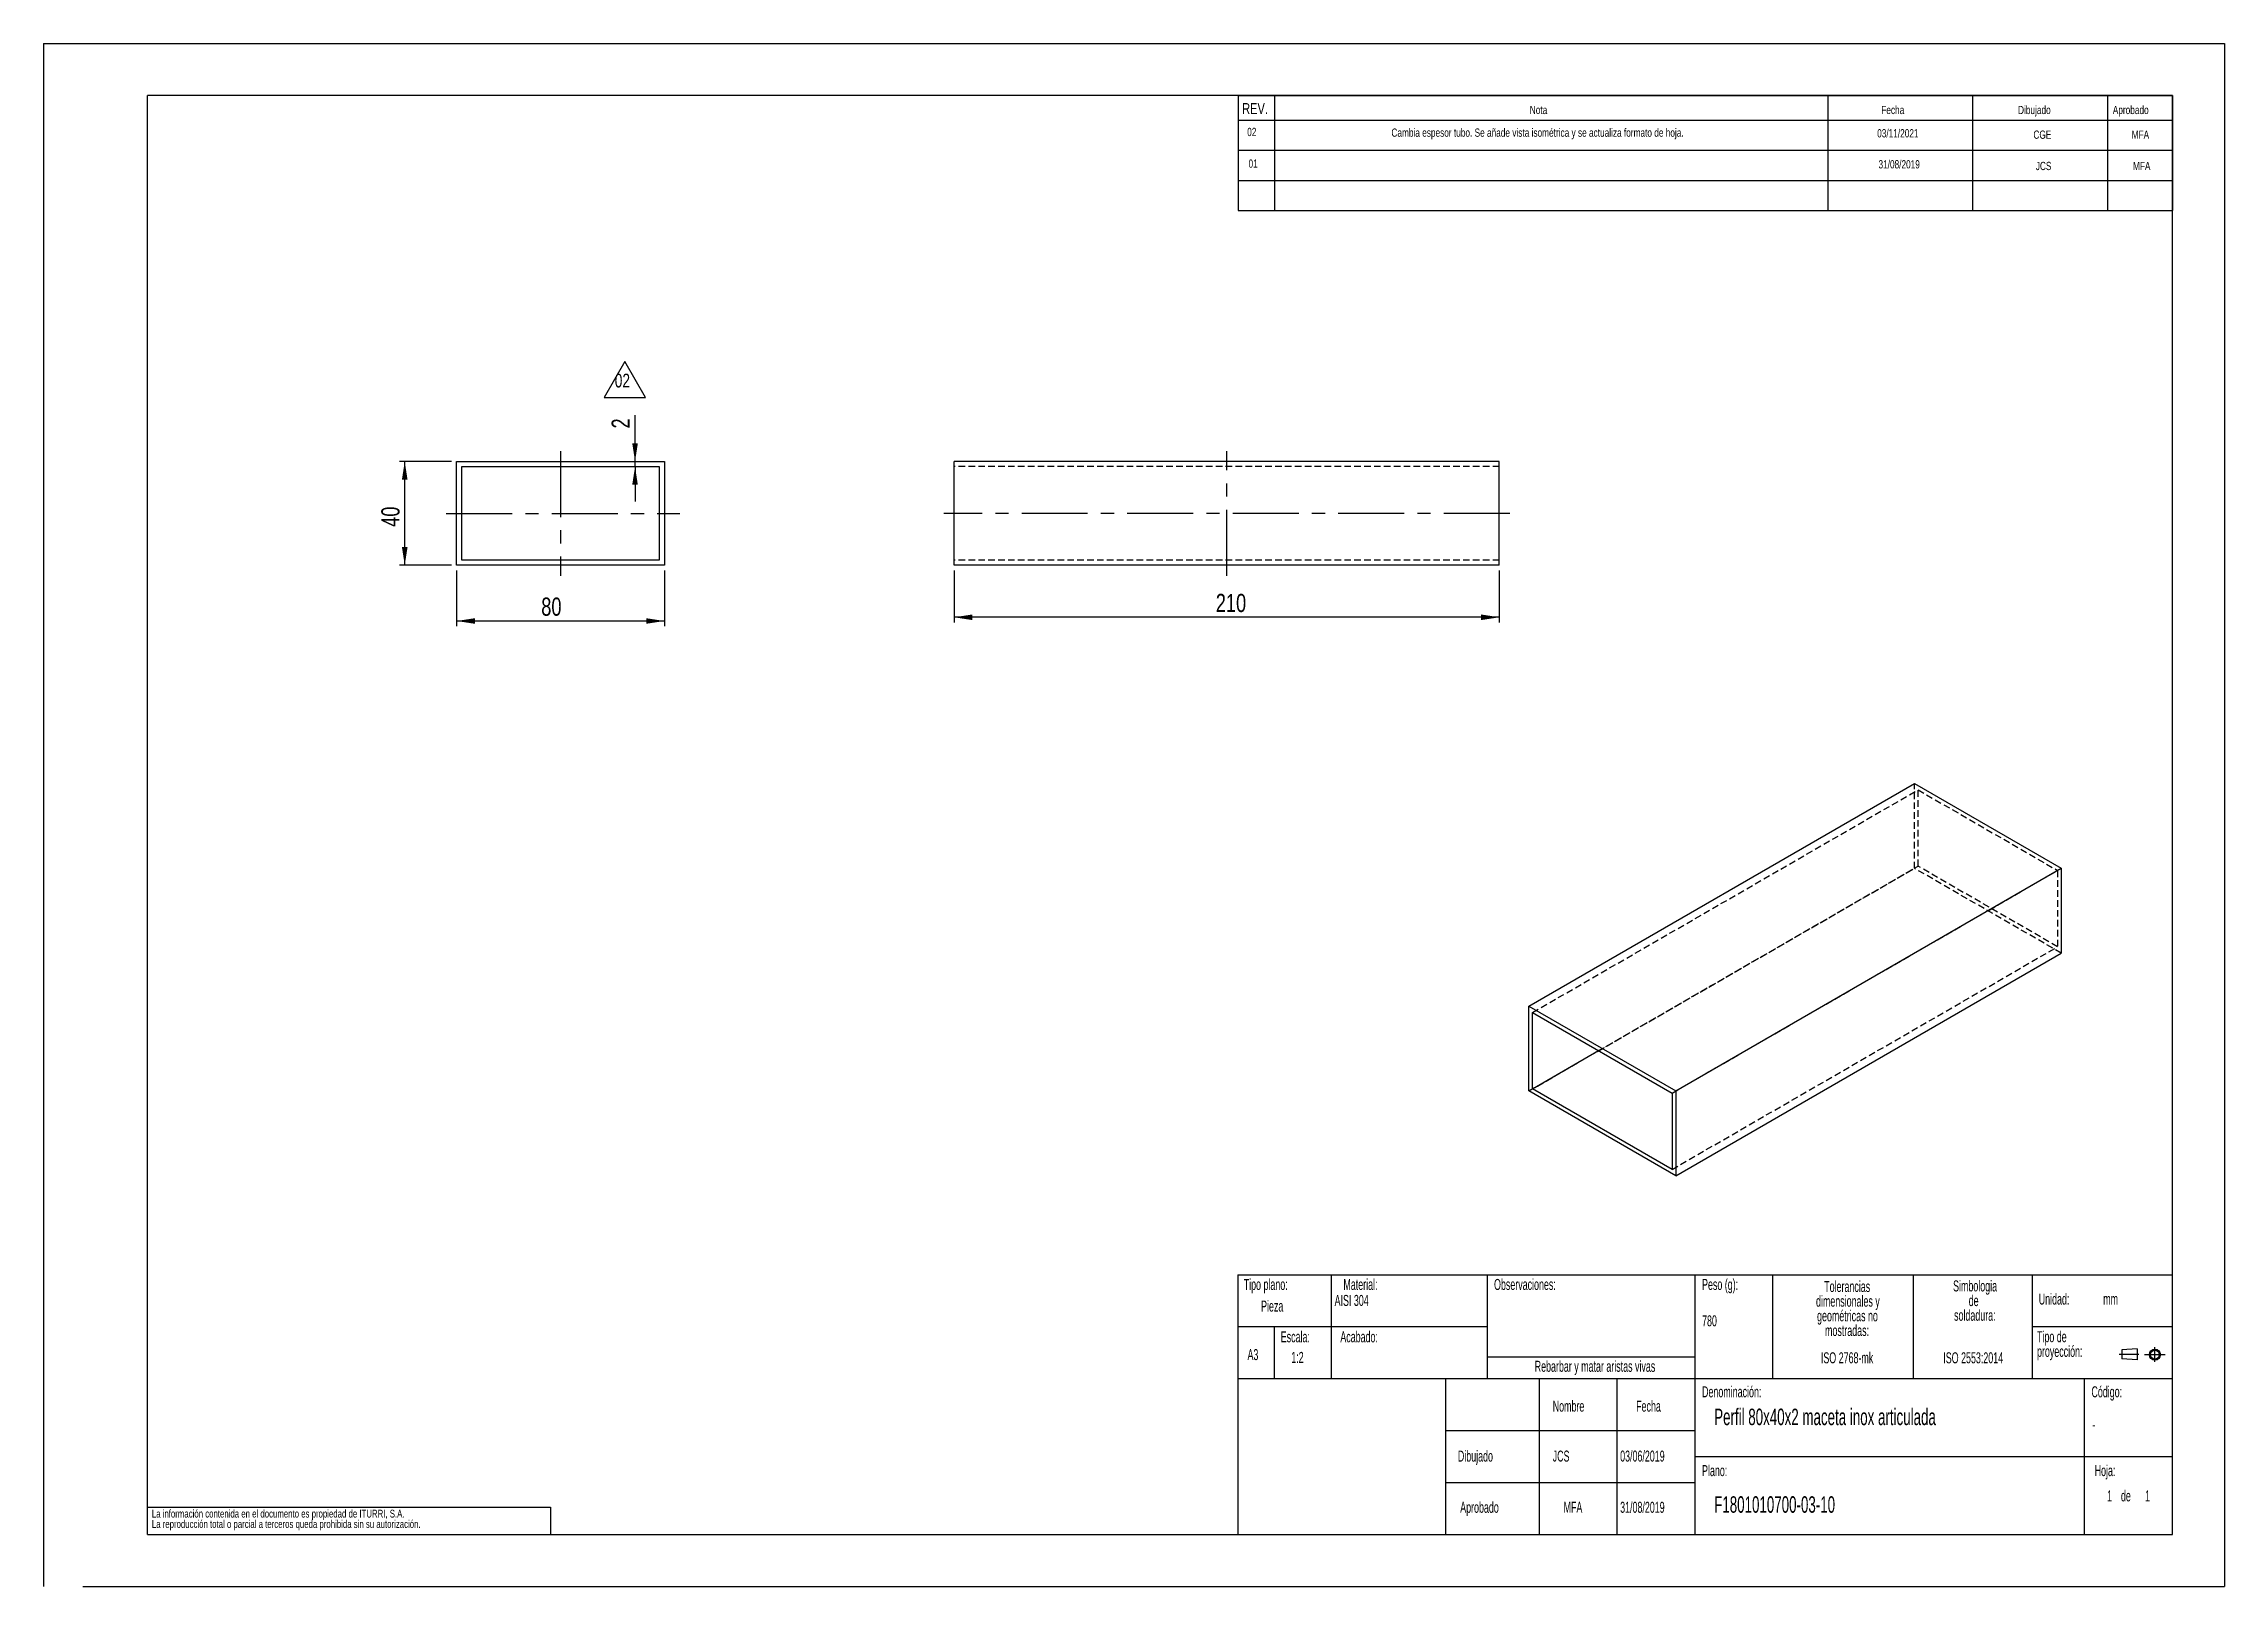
# Model space of a CAD drawing. Extents: x 0 to 5652, y 0 to 1625.
# Drawn here: x 0 to 840, y 0 to 594 of the extents above.
import ezdxf

# ---------------------------------------------------------------- set-up
doc = ezdxf.new("R2010")
doc.units = 0
doc.header["$LTSCALE"] = 2
doc.linetypes.add('CENTERX2', pattern=[20.32, 12.7, -2.54, 2.54, -2.54])
doc.linetypes.add('HIDDEN', pattern=[1.905, 1.27, -0.635])
doc.layers.get('0').update_dxf_attribs({"linetype": 'CONTINUOUS'})
doc.layers.add('FORMATO', color=7, linetype='CONTINUOUS')
doc.layers.add('SLD-0', color=179, linetype='CONTINUOUS')
doc.styles.add('SLDTEXTSTYLE0', font='TXT', dxfattribs={"width": 0.75})
doc.styles.add('SLDTEXTSTYLE1', font='TXT', dxfattribs={"width": 0.605})
doc.dimstyles.new('SLDDIMSTYLE0', dxfattribs={"dimtxt": 7, "dimasz": 7, "dimexe": 0, "dimexo": 0.0625, "dimgap": 1.75, "dimtad": 1, "dimdec": 1, "dimrnd": 1e-09, "dimzin": 12, "dimtxsty": 'SLDTEXTSTYLE0', "dimsah": 1, "dimcen": 0.09, "dimazin": 3, "dimtfac": 1, "dimtdec": 1, "dimtofl": 0, "dimtmove": 0, "dimatfit": 3, "dimtolj": 1, "dimtzin": 12})
doc.dimstyles.new('SLDDIMSTYLE1', dxfattribs={"dimtxt": 7, "dimasz": 7, "dimexe": 0, "dimexo": 0.0625, "dimgap": 1.75, "dimtad": 1, "dimdec": 1, "dimrnd": 1e-09, "dimzin": 12, "dimtxsty": 'SLDTEXTSTYLE0', "dimsah": 1, "dimcen": 0.09, "dimazin": 3, "dimtfac": 1, "dimtdec": 1, "dimtmove": 0, "dimatfit": 3, "dimtolj": 1, "dimtzin": 12})

# ---------------------------------------------------------------- blocks, each defined once
blk = doc.blocks.new('BLOQUE3')
at = {"color": 7, "linetype": 'CENTERX2'}
for p, q in [((795.85, 260.11), (789.6, 260.11)), ((797.76, 260.04), (804.32, 260.04)), ((801.04, 257.69), (801.04, 262.39))]:
    blk.add_line(p, q, dxfattribs=at)
at = {"color": 7, "linetype": 'CONTINUOUS'}
for p, q in [((795.37, 261.89), (790.46, 261.54)), ((790.46, 261.54), (790.46, 258.68)), ((795.37, 261.89), (795.37, 258.33)), ((795.37, 258.33), (790.46, 258.68))]:
    blk.add_line(p, q, dxfattribs=at)
for radius in [1.78, 1.43]:
    blk.add_circle((801.04, 260.04), radius, dxfattribs=at)
blk = doc.blocks.new('SW_NOTE_0_1')
at = {"layer": 'SLD-0', "color": 0, "attachment_point": 2, "style": 'SLDTEXTSTYLE1'}
for s, insert, char_height in [('dimensionales y', (15.09, -0.19), 4.2333), ('Tolerancias', (14.82, 5.46), 4.2333), ('geométricas no', (14.93, -5.83), 4.2333), ('mostradas:', (14.76, -11.48), 4.233)]:
    blk.add_mtext(s, dxfattribs=dict(at, insert=insert, char_height=char_height))
blk = doc.blocks.new('SW_NOTE_0_2')
at = {"layer": 'SLD-0', "color": 0, "attachment_point": 1, "style": 'SLDTEXTSTYLE1'}
for s, insert, char_height in [('Tipo de', (0, 5.46), 4.233), ('proyección:', (0, -0.19), 4.2333)]:
    blk.add_mtext(s, dxfattribs=dict(at, insert=insert, char_height=char_height))
blk = doc.blocks.new('SW_NOTE_0_3')
at = {"layer": 'SLD-0', "color": 0, "char_height": 4.233, "attachment_point": 2, "style": 'SLDTEXTSTYLE1'}
for s, insert in [('Simbologia', (14.22, 5.46)), ('de', (13.68, -0.19)), ('soldadura:', (14.13, -5.83))]:
    blk.add_mtext(s, dxfattribs=dict(at, insert=insert))
blk = doc.blocks.new('SW_NOTE_0_4')
at = {"layer": 'SLD-0', "color": 0, "char_height": 3, "attachment_point": 1, "style": 'SLDTEXTSTYLE0'}
for s, insert in [('La información contenida en el documento es propiedad de ITURRI, S.A.', (0, 3.86)), ('La reproducción total o parcial a terceros queda prohibida sin su autorización.', (0, -0.14))]:
    blk.add_mtext(s, dxfattribs=dict(at, insert=insert))
blk = doc.blocks.new('SW_NOTE_0_5')
at = {"layer": 'SLD-0', "color": 0, "attachment_point": 2, "style": 'SLDTEXTSTYLE1'}
for s, insert, char_height in [('dimensionales y', (15.09, -0.19), 4.2333), ('Tolerancias', (14.82, 5.46), 4.2333), ('geométricas no', (14.93, -5.83), 4.2333), ('mostradas:', (14.76, -11.48), 4.233)]:
    blk.add_mtext(s, dxfattribs=dict(at, insert=insert, char_height=char_height))
blk = doc.blocks.new('SW_NOTE_0_6')
at = {"layer": 'SLD-0', "color": 0, "attachment_point": 1, "style": 'SLDTEXTSTYLE1'}
for s, insert, char_height in [('Tipo de', (0, 5.46), 4.233), ('proyección:', (0, -0.19), 4.2333)]:
    blk.add_mtext(s, dxfattribs=dict(at, insert=insert, char_height=char_height))
blk = doc.blocks.new('SW_NOTE_0_7')
at = {"layer": 'SLD-0', "color": 0, "char_height": 4.233, "attachment_point": 2, "style": 'SLDTEXTSTYLE1'}
for s, insert in [('Simbologia', (14.22, 5.46)), ('de', (13.68, -0.19)), ('soldadura:', (14.13, -5.83))]:
    blk.add_mtext(s, dxfattribs=dict(at, insert=insert))
blk = doc.blocks.new('SW_NOTE_0_8')
at = {"layer": 'SLD-0', "color": 0, "char_height": 3, "attachment_point": 1, "style": 'SLDTEXTSTYLE0'}
for s, insert in [('La información contenida en el documento es propiedad de ITURRI, S.A.', (0, 3.86)), ('La reproducción total o parcial a terceros queda prohibida sin su autorización.', (0, -0.14))]:
    blk.add_mtext(s, dxfattribs=dict(at, insert=insert))
blk = doc.blocks.new('SW_NOTE_0')
at = {"layer": 'FORMATO', "color": 0, "insert": (0, 34.1), "char_height": 26.46, "attachment_point": 1, "style": 'SLDTEXTSTYLE0'}
blk.add_mtext('02', dxfattribs=at)
blk = doc.blocks.new('SIMBOLO_REV2')
at = {"layer": 'FORMATO'}
for p, q in [((402.7, 3240.7), (362.7, 3171.4)), ((442.7, 3171.4), (402.7, 3240.7)), ((362.7, 3171.4), (442.7, 3171.4))]:
    blk.add_line(p, q, dxfattribs=at)
at = {"layer": 'FORMATO', "color": 7}
blk.add_blockref('SW_NOTE_0', (383.3, 3183.2), dxfattribs=at)
blk = doc.blocks.new('_D')
at = {"layer": 'FORMATO', "color": 7}
for p, q in [((159.1, 391.13), (159.1, 369.69)), ((239.1, 391.13), (239.1, 369.69)), ((239.1, 371.69), (159.1, 371.69))]:
    blk.add_line(p, q, dxfattribs=at)
for points in [[(159.1, 371.69), (166.1, 370.62), (166.1, 372.77)], [(239.1, 371.69), (232.1, 372.77), (232.1, 370.62)]]:
    blk.add_solid(points, dxfattribs=at)
at = {"layer": 'FORMATO', "color": 7, "insert": (191.68, 380.72), "char_height": 7, "attachment_point": 1, "style": 'SLDTEXTSTYLE0'}
blk.add_mtext('80', dxfattribs=at)
blk = doc.blocks.new('_D_1')
at = {"layer": 'FORMATO', "color": 7}
for p, q in [((157.1, 433.13), (137.1, 433.13)), ((139.1, 393.13), (139.1, 433.13)), ((157.1, 393.13), (137.1, 393.13))]:
    blk.add_line(p, q, dxfattribs=at)
for points in [[(139.1, 433.13), (138.02, 426.13), (140.18, 426.13)], [(139.1, 393.13), (140.18, 400.13), (138.02, 400.13)]]:
    blk.add_solid(points, dxfattribs=at)
at = {"layer": 'FORMATO', "color": 7, "insert": (130.08, 407.95), "char_height": 7, "attachment_point": 1, "rotation": 90, "style": 'SLDTEXTSTYLE0'}
blk.add_mtext('40', dxfattribs=at)
blk = doc.blocks.new('_D_2')
at = {"layer": 'FORMATO', "color": 7}
for p, q in [((227.81, 433.13), (227.81, 450.98)), ((227.81, 431.13), (227.81, 433.13)), ((227.81, 431.13), (227.81, 417.66))]:
    blk.add_line(p, q, dxfattribs=at)
for points in [[(227.81, 433.13), (228.89, 440.13), (226.73, 440.13)], [(227.81, 431.13), (226.73, 424.13), (228.89, 424.13)]]:
    blk.add_solid(points, dxfattribs=at)
at = {"layer": 'FORMATO', "color": 7, "insert": (218.79, 445.81), "char_height": 7, "attachment_point": 1, "rotation": 90, "style": 'SLDTEXTSTYLE0'}
blk.add_mtext('2', dxfattribs=at)
blk = doc.blocks.new('_D_3')
at = {"layer": 'FORMATO', "color": 7}
for p, q in [((350.71, 391.13), (350.71, 371.13)), ((560.71, 391.13), (560.71, 371.13)), ((560.71, 373.13), (350.71, 373.13))]:
    blk.add_line(p, q, dxfattribs=at)
for points in [[(350.71, 373.13), (357.71, 372.05), (357.71, 374.2)], [(560.71, 373.13), (553.71, 374.2), (553.71, 372.05)]]:
    blk.add_solid(points, dxfattribs=at)
at = {"layer": 'FORMATO', "color": 7, "insert": (451.5, 382.15), "char_height": 7, "attachment_point": 1, "style": 'SLDTEXTSTYLE0'}
blk.add_mtext('210', dxfattribs=at)

msp = doc.modelspace()

# ---------------------------------------------------------------- linework, layer by layer
at = {"color": 7, "linetype": 'CONTINUOUS'}
for p, q in [((0, 594), (840, 594)), ((0, 594), (0, 0)), ((840, 594), (840, 0)), ((820, 574), (40, 574)), ((40, 20), (40, 574)), ((820, 20), (820, 574)), ((159.1, 433.13), (239.1, 433.13)), ((159.1, 393.13), (159.1, 433.13)), ((161.1, 431.13), (237.1, 431.13)), ((161.1, 395.13), (161.1, 431.13)), ((237.1, 431.13), (237.1, 395.13)), ((239.1, 433.13), (239.1, 393.13)), ((560.71, 433.13), (350.71, 433.13)), ((350.71, 393.13), (350.71, 433.13)), ((560.71, 393.13), (560.71, 433.13)), ((237.1, 395.13), (161.1, 395.13)), ((239.1, 393.13), (159.1, 393.13)), ((560.71, 393.13), (350.71, 393.13)), ((572.1, 223.41), (720.59, 309.14)), ((720.59, 309.14), (777.16, 276.48)), ((628.66, 190.76), (777.16, 276.48)), ((777.16, 276.48), (777.16, 243.82)), ((628.66, 158.09), (777.16, 243.82)), ((572.1, 223.41), (628.66, 190.76)), ((572.1, 190.75), (572.1, 223.41)), ((573.51, 220.96), (627.25, 189.94)), ((573.51, 191.57), (573.51, 220.96)), ((573.51, 191.57), (598.97, 206.27)), ((628.66, 158.09), (572.1, 190.75)), ((627.25, 160.54), (573.51, 191.57)), ((627.25, 189.94), (627.25, 160.54)), ((628.66, 190.76), (628.66, 158.09)), ((460, 120), (820, 120)), ((460, 120), (460, 20)), ((40, 20), (820, 20)), ((15.06, 0), (840, 0))]:
    msp.add_line(p, q, dxfattribs=at)
at = {"color": 7, "linetype": 'HIDDEN'}
for p, q in [((560.71, 431.13), (350.71, 431.13)), ((560.71, 395.13), (350.71, 395.13)), ((573.51, 220.96), (722, 306.69)), ((720.59, 276.47), (720.59, 309.14)), ((722, 277.29), (722, 306.69)), ((722, 306.69), (775.74, 275.66)), ((598.97, 206.27), (722, 277.29)), ((775.74, 246.27), (722, 277.29)), ((572.1, 190.75), (720.59, 276.47)), ((627.25, 189.94), (775.74, 275.66)), ((777.16, 243.82), (720.59, 276.47)), ((775.74, 275.66), (775.74, 246.27)), ((627.25, 160.54), (775.74, 246.27))]:
    msp.add_line(p, q, dxfattribs=at)
at = {"layer": 'FORMATO'}
for p, q in [((460.18, 574), (820, 574)), ((460.18, 574), (460.18, 529.73)), ((474.07, 574), (474.07, 529.73)), ((687.31, 574), (687.31, 529.73)), ((742.92, 574), (742.92, 529.73)), ((795.03, 574), (795.03, 529.73)), ((820, 574), (820, 529.73)), ((460.18, 564.53), (820, 564.53)), ((460.18, 552.93), (820, 552.93)), ((460.18, 541.33), (820, 541.33)), ((460.18, 529.73), (820, 529.73))]:
    msp.add_line(p, q, dxfattribs=at)
at = {"layer": 'FORMATO', "color": 7, "linetype": 'CENTERX2'}
for p, q in [((199.1, 437.13), (199.1, 389.13)), ((455.71, 389.13), (455.71, 437.13)), ((155.1, 413.13), (245, 413.13)), ((564.71, 413.13), (346.71, 413.13))]:
    msp.add_line(p, q, dxfattribs=at)
at = {"layer": 'SLD-0'}
for p, q in [((496, 120), (496, 80)), ((556, 120), (556, 80)), ((636, 120), (636, 80)), ((666, 120), (666, 80)), ((720.16, 120), (720.16, 80)), ((766, 120), (766, 80)), ((460, 100), (496, 100)), ((474, 100), (474, 80)), ((496, 100), (556, 100)), ((766, 100), (820, 100)), ((556, 88.32), (636, 88.32)), ((460, 80), (820, 80)), ((540, 80), (540, 20)), ((576, 80), (576, 20)), ((606, 80), (606, 20)), ((636, 80), (636, 20)), ((786, 80), (786, 20)), ((540, 60), (636, 60)), ((636, 50), (786, 50)), ((786, 50), (820, 50)), ((540, 40), (636, 40)), ((40, 30.49), (195.26, 30.49)), ((195.26, 30.49), (195.26, 20))]:
    msp.add_line(p, q, dxfattribs=at)

# ---------------------------------------------------------------- block references
at = {"color": 7, "linetype": 'CONTINUOUS', "xscale": 1.2, "yscale": 1.2, "zscale": 1.2}
msp.add_blockref('BLOQUE3', (-148.02, -222.82), dxfattribs=at)
msp.add_blockref('BLOQUE3', (-148.02, -222.82), dxfattribs=at)
at = {"layer": 'FORMATO', "xscale": 0.2, "yscale": 0.2, "zscale": 0.2}
msp.add_blockref('SIMBOLO_REV2', (143.32, -176.55), dxfattribs=at)
at = {"layer": 'SLD-0'}
for name, p in [('SW_NOTE_0_1', (679.89, 112.11)), ('SW_NOTE_0_5', (679.89, 112.11)), ('SW_NOTE_0_3', (729.75, 112.33)), ('SW_NOTE_0_7', (729.75, 112.33)), ('SW_NOTE_0_2', (767.83, 92.78)), ('SW_NOTE_0_6', (767.83, 92.78)), ('SW_NOTE_0_4', (41.68, 25.64)), ('SW_NOTE_0_8', (41.68, 25.64))]:
    msp.add_blockref(name, p, dxfattribs=at)

# ---------------------------------------------------------------- texts
at = {"layer": 'FORMATO', "style": 'SLDTEXTSTYLE0'}
for s, insert, char_height, attachment_point in [('REV.', (461.67, 571.1), 4.233, 1), ('Nota', (572.45, 570.05), 3.175, 1), ('Fecha', (707.85, 570.05), 3.175, 1), ('Dibujado', (760.52, 570.05), 3.175, 1), ('Aprobado', (797.02, 570.05), 3.175, 1), ('02', (465.37, 561.58), 3.175, 2), ('Cambia espesor tubo. Se añade vista isométrica y se actualiza formato de hoja.', (575.44, 561.32), 3.175, 2), ('03/11/2021', (714.23, 561.07), 3.175, 2), ('CGE', (769.89, 560.54), 3.175, 2), ('MFA', (807.65, 560.54), 3.175, 2), ('01', (465.89, 549.4), 3.175, 2), ('31/08/2019', (714.74, 549.13), 3.175, 2), ('JCS', (770.37, 548.48), 3.175, 2), ('MFA', (808.16, 548.48), 3.175, 2)]:
    msp.add_mtext(s, dxfattribs=dict(at, insert=insert, char_height=char_height, attachment_point=attachment_point))
at = {"layer": 'SLD-0', "style": 'SLDTEXTSTYLE1'}
for s, insert, char_height, attachment_point in [('Tipo plano:', (462.26, 118.36), 4.2333, 1), ('Tipo plano:', (462.26, 118.36), 4.2333, 1), ('Material:', (500.66, 118.36), 4.233, 1), ('Material:', (500.66, 118.36), 4.233, 1), ('Observaciones:', (558.68, 118.36), 4.2333, 1), ('Observaciones:', (558.68, 118.36), 4.2333, 1), ('Peso (g):', (638.81, 118.36), 4.233, 1), ('Peso (g):', (638.81, 118.36), 4.233, 1), ('Pieza', (468.95, 110.04), 4.233, 1), ('Pieza', (468.95, 110.04), 4.233, 1), ('AISI 304', (497.27, 112.21), 4.233, 1), ('AISI 304', (497.27, 112.21), 4.233, 1), ('Unidad:', (768.49, 112.74), 4.233, 1), ('Unidad:', (768.49, 112.74), 4.233, 1), ('mm', (793.32, 112.74), 4.233, 1), ('mm', (793.32, 112.74), 4.233, 1), ('780', (638.81, 104.36), 4.233, 1), ('780', (638.81, 104.36), 4.233, 1), ('Escala:', (476.53, 98.2), 4.233, 1), ('Escala:', (476.53, 98.2), 4.233, 1), ('Acabado:', (499.48, 98.2), 4.233, 1), ('Acabado:', (499.48, 98.2), 4.233, 1), ('A3', (463.72, 91.35), 4.233, 1), ('A3', (463.72, 91.35), 4.233, 1), ('1:2', (480.58, 90.27), 4.233, 1), ('1:2', (480.58, 90.27), 4.233, 1), ('Rebarbar y matar aristas vivas', (597.57, 86.85), 4.2333, 2), ('Rebarbar y matar aristas vivas', (597.57, 86.85), 4.2333, 2), ('ISO 2768-mk', (694.67, 90.12), 4.2333, 2), ('ISO 2768-mk', (694.67, 90.12), 4.2333, 2), ('ISO 2553:2014', (743.25, 90.12), 4.2333, 2), ('ISO 2553:2014', (743.25, 90.12), 4.2333, 2), ('Denominación:', (638.81, 77.03), 4.2333, 1), ('Denominación:', (638.81, 77.03), 4.2333, 1), ('Código:', (788.8, 77.03), 4.233, 1), ('Código:', (788.8, 77.03), 4.233, 1), ('Nombre', (581.28, 71.51), 4.233, 1), ('Nombre', (581.28, 71.51), 4.233, 1), ('Fecha', (613.42, 71.51), 4.233, 1), ('Fecha', (613.42, 71.51), 4.233, 1), ('Perfil 80x40x2 maceta inox articulada', (643.48, 68.43), 6.35, 1), ('Perfil 80x40x2 maceta inox articulada', (643.48, 68.43), 6.35, 1), ('-', (789.17, 64.39), 4.23, 1), ('-', (789.17, 64.39), 4.23, 1), ('Dibujado', (544.75, 52.28), 4.233, 1), ('Dibujado', (544.75, 52.28), 4.233, 1), ('JCS', (581.28, 52.28), 4.233, 1), ('03/06/2019', (607.26, 52.28), 4.233, 1), ('Plano:', (638.81, 46.68), 4.233, 1), ('Plano:', (638.81, 46.68), 4.233, 1), ('Hoja:', (790.03, 46.68), 4.233, 1), ('Hoja:', (790.03, 46.68), 4.233, 1), ('F1801010700-03-10', (643.48, 34.69), 6.35, 1), ('F1801010700-03-10', (643.48, 34.69), 6.35, 1), ('1', (794.83, 36.95), 4.23, 1), ('1', (794.83, 36.95), 4.23, 1), ('1', (794.83, 36.95), 4.23, 1), ('1', (794.83, 36.95), 4.23, 1), ('de', (800.16, 36.95), 4.233, 1), ('de', (800.16, 36.95), 4.233, 1), ('de', (800.16, 36.95), 4.233, 1), ('de', (800.16, 36.95), 4.233, 1), ('1', (809.46, 36.95), 4.23, 1), ('1', (809.46, 36.95), 4.23, 1), ('1', (809.46, 36.95), 4.23, 1), ('1', (809.46, 36.95), 4.23, 1), ('Aprobado', (545.65, 32.56), 4.233, 1), ('Aprobado', (545.65, 32.56), 4.233, 1), ('MFA', (585.47, 32.56), 4.233, 1), ('31/08/2019', (607.26, 32.56), 4.233, 1)]:
    msp.add_mtext(s, dxfattribs=dict(at, insert=insert, char_height=char_height, attachment_point=attachment_point))

# ---------------------------------------------------------------- dimensions: what is measured, and where the dimension line sits
at = {"layer": 'FORMATO', "color": 7}
for base, p1, p2, dimstyle, picture, middle in [((227.81, 433.13), (237.1, 431.13), (239.1, 433.13), 'SLDDIMSTYLE1', '_D_2', (227.81, 448.4)), ((139.1, 433.13), (159.1, 393.13), (159.1, 433.13), 'SLDDIMSTYLE0', '_D_1', (139.1, 413.13))]:
    dim = msp.add_linear_dim(base=base, p1=p1, p2=p2, angle=90, dimstyle=dimstyle, dxfattribs=at)
    dim.commit()
    dim.dimension.update_dxf_attribs({"geometry": picture, "text_midpoint": middle, "dimtype": 160})
for base, p1, p2, picture, middle in [((159.1, 371.69), (239.1, 393.13), (159.1, 393.13), '_D', (196.86, 371.69)), ((350.71, 373.13), (560.71, 393.13), (350.71, 393.13), '_D_3', (459.26, 373.13))]:
    dim = msp.add_linear_dim(base=base, p1=p1, p2=p2, dimstyle='SLDDIMSTYLE0', dxfattribs=at)
    dim.commit()
    dim.dimension.update_dxf_attribs({"geometry": picture, "text_midpoint": middle, "dimtype": 160})

doc.saveas('drawing.dxf')
